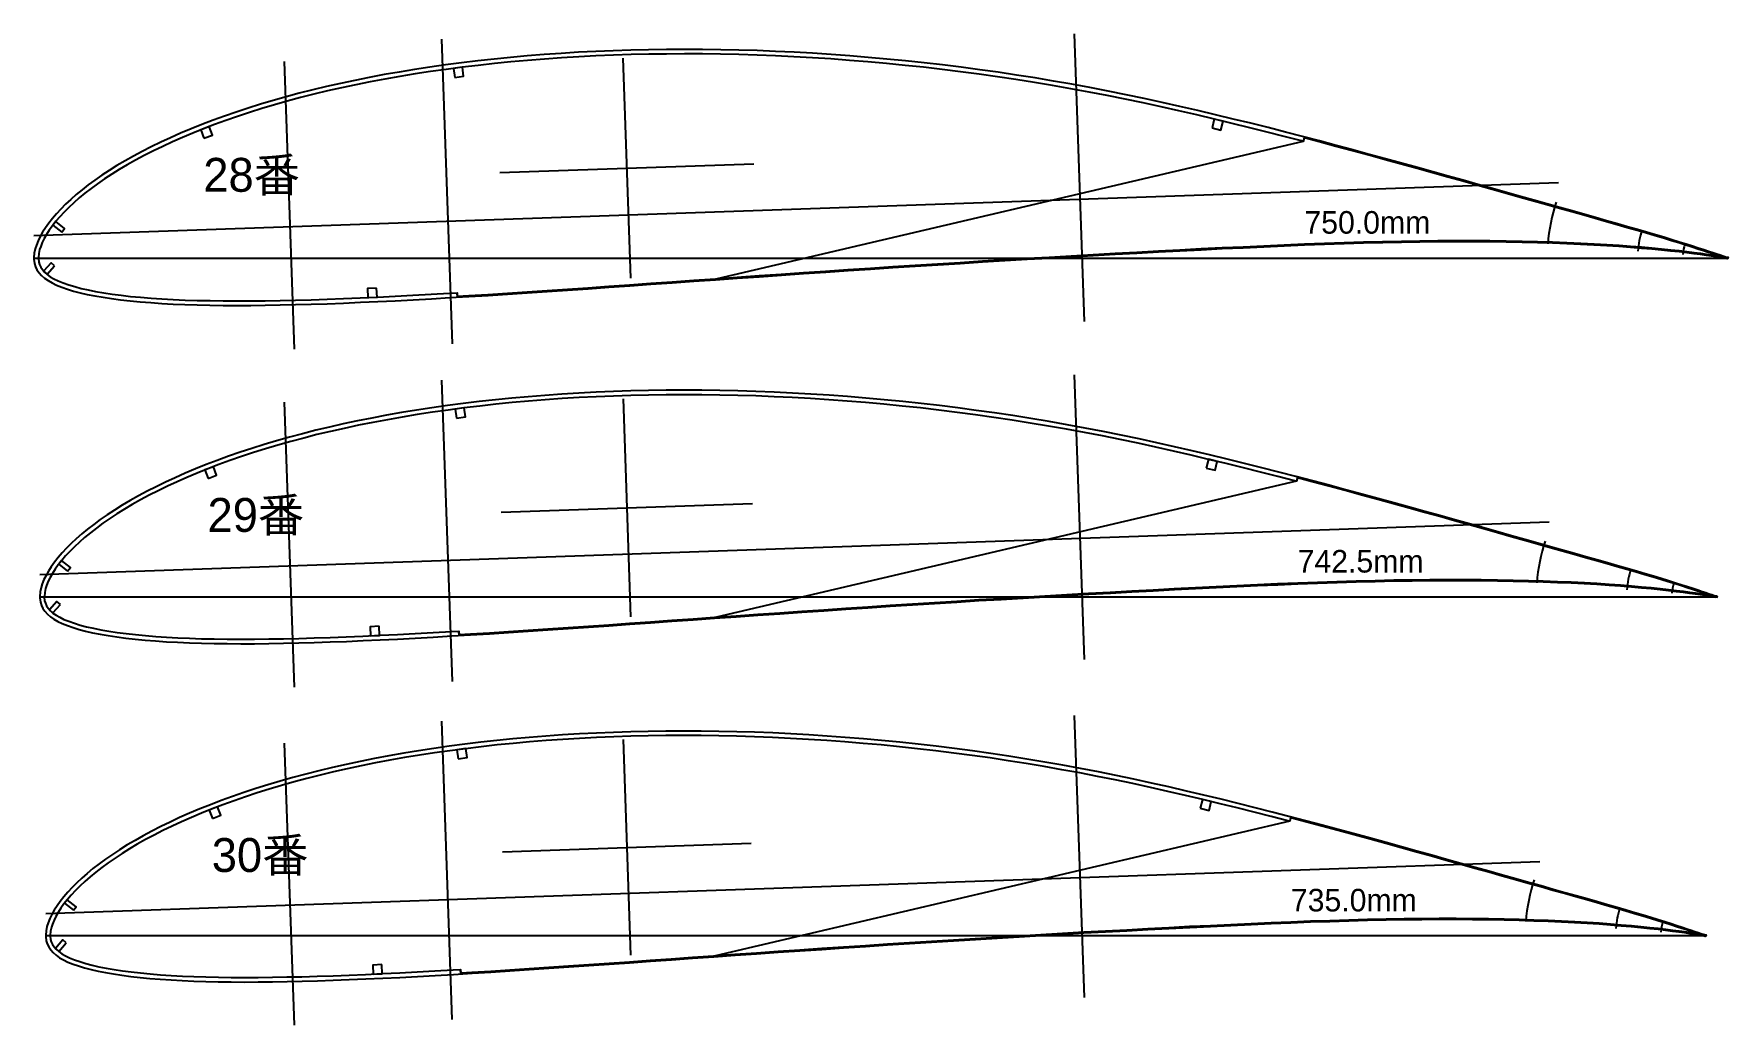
# Model space of a CAD drawing. Header units: metres. Extents: x -277 to 515, y -3484 to 105.
# Drawn here: x -262 to 488, y -1240 to -801 of the extents above; entities that cross this region are included whole.
import ezdxf

# ---------------------------------------------------------------- set-up
doc = ezdxf.new("R2010")
doc.units = ezdxf.units.M
for name, color, linetype in [('FoilLayer', 7, 'Continuous'), ('RefFoilLayer', 7, 'Continuous'), ('StringerLayer', 7, 'Continuous'), ('SubLayer', 7, 'Continuous'), ('TextLayer', 7, 'Continuous')]:
    doc.layers.add(name, color=color, linetype=linetype)
doc.styles.add('MSゴシック', font='bigfont')

msp = doc.modelspace()

# ---------------------------------------------------------------- linework, layer by layer
at = {"layer": 'FoilLayer'}
for p, q in [((300, -846.37), (299.49, -848.3)), ((299.49, -848.3), (37.5, -909.72)), ((-75, -917.31), (-75.12, -915.31)), ((297, -996.9), (296.49, -998.84)), ((296.49, -998.84), (37.13, -1059.62)), ((-74.25, -1067.14), (-74.37, -1065.14)), ((294, -1147.44), (293.49, -1149.37)), ((293.49, -1149.37), (36.75, -1209.53)), ((-73.5, -1216.96), (-73.62, -1214.97))]:
    msp.add_line(p, q, dxfattribs=at)
for points in [[(487.35, -900.39), (487.21, -900.34), (486.76, -900.18), (486.05, -899.94), (485.09, -899.6), (483.87, -899.18), (482.41, -898.68), (480.72, -898.11), (478.78, -897.46), (476.63, -896.75), (474.24, -895.97), (471.64, -895.13), (468.8, -894.24), (465.75, -893.3), (462.48, -892.29), (458.99, -891.24), (455.29, -890.13), (451.39, -888.98), (447.27, -887.78), (442.95, -886.53), (438.42, -885.24), (433.68, -883.89), (428.75, -882.5), (423.65, -881.04), (418.36, -879.55), (412.89, -878.01), (407.25, -876.42), (401.44, -874.77), (395.48, -873.09), (389.38, -871.37), (383.13, -869.61), (376.72, -867.82), (370.19, -865.99), (363.54, -864.12), (356.77, -862.24), (349.89, -860.33), (342.89, -858.4), (335.79, -856.45), (328.59, -854.48), (321.32, -852.49), (313.97, -850.52), (306.54, -848.55), (299.89, -846.8), (299.49, -848.3), (298.64, -848.08), (291.07, -846.12), (283.44, -844.18), (275.76, -842.26), (268, -840.37), (260.19, -838.49), (252.34, -836.63), (244.46, -834.8), (236.57, -833.02), (228.66, -831.29), (220.7, -829.64), (212.7, -828.03), (204.67, -826.48), (196.61, -824.99), (188.53, -823.57), (180.43, -822.22), (172.3, -820.93), (164.14, -819.71), (155.97, -818.56), (147.79, -817.47), (139.59, -816.45), (131.39, -815.5), (123.18, -814.64), (114.96, -813.83), (106.74, -813.09), (98.53, -812.43), (90.32, -811.82), (82.14, -811.29), (73.98, -810.83), (65.83, -810.45), (57.7, -810.14), (49.6, -809.89), (41.55, -809.71), (33.53, -809.6), (25.55, -809.57), (17.6, -809.63), (9.7, -809.74), (1.86, -809.91), (-5.93, -810.16), (-13.64, -810.47), (-21.31, -810.87), (-28.91, -811.33), (-36.45, -811.86), (-43.91, -812.45), (-51.28, -813.1), (-58.56, -813.83), (-65.77, -814.64), (-72.9, -815.51), (-79.93, -816.43), (-86.88, -817.42), (-93.72, -818.46), (-100.45, -819.56), (-107.08, -820.74), (-113.61, -821.97), (-120.03, -823.26), (-126.34, -824.61), (-132.52, -826), (-138.57, -827.44), (-144.5, -828.95), (-150.32, -830.51), (-156.02, -832.14), (-161.58, -833.78), (-167.01, -835.48), (-172.3, -837.23), (-177.46, -839.02), (-182.48, -840.85), (-187.37, -842.72), (-192.12, -844.62), (-196.71, -846.55), (-201.15, -848.51), (-205.45, -850.51), (-209.6, -852.52), (-213.61, -854.57), (-217.46, -856.62), (-221.15, -858.69), (-224.67, -860.75), (-228.03, -862.85), (-231.23, -864.96), (-234.29, -867.08), (-237.19, -869.2), (-239.91, -871.3), (-242.46, -873.38), (-244.84, -875.47), (-247.06, -877.57), (-249.11, -879.63), (-251.01, -881.69), (-252.74, -883.7), (-254.3, -885.68), (-255.68, -887.61), (-256.89, -889.48), (-257.93, -891.33), (-258.77, -893.03), (-259.48, -894.88), (-259.97, -896.25), (-260.32, -898), (-260.5, -899.77), (-260.51, -900.17), (-260.36, -901.77), (-260.01, -902.9), (-259.49, -904.01), (-258.73, -905.12), (-257.78, -906.2), (-256.62, -907.25), (-255.25, -908.24), (-253.63, -909.18), (-251.71, -910.08), (-249.51, -910.96), (-247.06, -911.82), (-244.43, -912.64), (-241.59, -913.4), (-238.5, -914.1), (-235.16, -914.75), (-231.59, -915.37), (-227.84, -915.96), (-223.88, -916.48), (-219.69, -916.93), (-215.27, -917.33), (-210.62, -917.71), (-205.79, -918.05), (-200.78, -918.34), (-195.57, -918.56), (-190.15, -918.72), (-184.5, -918.84), (-178.67, -918.93), (-172.67, -918.97), (-166.49, -918.95), (-160.11, -918.87), (-153.51, -918.75), (-146.73, -918.6), (-139.81, -918.42), (-132.72, -918.18), (-125.45, -917.9), (-117.99, -917.57), (-110.36, -917.23), (-102.6, -916.87), (-94.71, -916.46), (-86.65, -916), (-78.43, -915.51), (-75.12, -915.31), (-75.03, -916.86), (-69.96, -916.56), (-61.47, -916.05), (-52.87, -915.51), (-44.14, -914.92), (-35.27, -914.31), (-26.28, -913.7), (-17.19, -913.1), (-8.02, -912.47), (1.25, -911.81), (10.63, -911.14), (20.09, -910.47), (29.63, -909.82), (39.22, -909.15), (48.87, -908.46), (58.6, -907.77), (68.39, -907.1), (78.2, -906.44), (88.04, -905.77), (97.91, -905.09), (107.82, -904.42), (117.76, -903.77), (127.69, -903.14), (137.61, -902.52), (147.52, -901.88), (157.43, -901.26), (167.33, -900.67), (177.2, -900.09), (187, -899.52), (196.77, -898.94), (206.52, -898.38), (216.22, -897.85), (225.83, -897.34), (235.37, -896.83), (244.85, -896.31), (254.27, -895.82), (263.62, -895.37), (272.86, -894.95), (282, -894.52), (291.05, -894.11), (300.02, -893.73), (308.87, -893.41), (317.59, -893.12), (326.17, -892.85), (334.64, -892.62), (342.98, -892.45), (351.15, -892.33), (359.13, -892.26), (366.95, -892.21), (374.6, -892.2), (382.07, -892.25), (389.32, -892.35), (396.35, -892.48), (403.18, -892.63), (409.8, -892.83), (416.19, -893.07), (422.32, -893.35), (428.21, -893.63), (433.87, -893.95), (439.29, -894.29), (444.42, -894.68), (449.27, -895.08), (453.84, -895.48), (458.15, -895.88), (462.18, -896.28), (465.91, -896.7), (469.36, -897.1), (472.5, -897.5), (475.34, -897.87), (477.88, -898.22), (480.13, -898.53), (482.07, -898.81), (483.73, -899.05), (485.09, -899.26), (486.17, -899.42), (486.93, -899.54), (487.42, -899.61), (487.58, -899.64)], [(482.48, -1050.39), (482.33, -1050.34), (481.89, -1050.19), (481.19, -1049.94), (480.24, -1049.61), (479.03, -1049.19), (477.59, -1048.7), (475.91, -1048.13), (474, -1047.49), (471.86, -1046.78), (469.5, -1046.02), (466.92, -1045.19), (464.11, -1044.3), (461.09, -1043.37), (457.85, -1042.37), (454.4, -1041.33), (450.74, -1040.24), (446.87, -1039.09), (442.8, -1037.91), (438.51, -1036.67), (434.03, -1035.4), (429.35, -1034.06), (424.47, -1032.68), (419.41, -1031.24), (414.18, -1029.76), (408.76, -1028.23), (403.17, -1026.66), (397.42, -1025.03), (391.53, -1023.37), (385.49, -1021.66), (379.29, -1019.92), (372.95, -1018.15), (366.48, -1016.34), (359.9, -1014.49), (353.2, -1012.62), (346.39, -1010.73), (339.46, -1008.82), (332.43, -1006.89), (325.31, -1004.94), (318.11, -1002.97), (310.83, -1001.02), (303.47, -999.07), (296.89, -997.34), (296.49, -998.84), (295.65, -998.62), (288.16, -996.68), (280.61, -994.76), (273, -992.86), (265.31, -990.98), (257.58, -989.13), (249.81, -987.28), (242.02, -985.47), (234.2, -983.71), (226.37, -982), (218.49, -980.36), (210.56, -978.77), (202.62, -977.24), (194.64, -975.76), (186.65, -974.36), (178.62, -973.02), (170.57, -971.74), (162.5, -970.53), (154.4, -969.39), (146.31, -968.32), (138.19, -967.31), (130.07, -966.37), (121.94, -965.51), (113.81, -964.72), (105.67, -963.98), (97.54, -963.32), (89.42, -962.72), (81.32, -962.2), (73.24, -961.74), (65.17, -961.37), (57.12, -961.05), (49.1, -960.81), (41.13, -960.63), (33.19, -960.53), (25.3, -960.5), (17.43, -960.55), (9.6, -960.66), (1.84, -960.83), (-5.87, -961.08), (-13.51, -961.39), (-21.09, -961.78), (-28.62, -962.24), (-36.08, -962.76), (-43.47, -963.35), (-50.76, -963.99), (-57.97, -964.71), (-65.11, -965.51), (-72.16, -966.37), (-79.13, -967.29), (-86.01, -968.27), (-92.78, -969.29), (-99.44, -970.39), (-106, -971.55), (-112.47, -972.77), (-118.82, -974.05), (-125.07, -975.38), (-131.19, -976.76), (-137.18, -978.18), (-143.05, -979.68), (-148.81, -981.23), (-154.45, -982.83), (-159.96, -984.47), (-165.33, -986.15), (-170.57, -987.88), (-175.68, -989.65), (-180.65, -991.46), (-185.49, -993.32), (-190.19, -995.2), (-194.74, -997.11), (-199.13, -999.04), (-203.39, -1001.02), (-207.49, -1003.01), (-211.47, -1005.04), (-215.27, -1007.07), (-218.93, -1009.12), (-222.41, -1011.16), (-225.74, -1013.24), (-228.91, -1015.33), (-231.94, -1017.43), (-234.8, -1019.52), (-237.5, -1021.6), (-240.02, -1023.66), (-242.37, -1025.73), (-244.57, -1027.8), (-246.61, -1029.85), (-248.48, -1031.89), (-250.19, -1033.87), (-251.74, -1035.84), (-253.11, -1037.75), (-254.3, -1039.6), (-255.33, -1041.42), (-256.16, -1043.11), (-256.87, -1044.94), (-257.35, -1046.29), (-257.7, -1048.02), (-257.87, -1049.78), (-257.88, -1050.17), (-257.74, -1051.74), (-257.39, -1052.87), (-256.88, -1053.95), (-256.12, -1055.05), (-255.19, -1056.12), (-254.04, -1057.16), (-252.68, -1058.14), (-251.08, -1059.07), (-249.19, -1059.96), (-247.01, -1060.83), (-244.58, -1061.68), (-241.98, -1062.49), (-239.17, -1063.25), (-236.11, -1063.93), (-232.81, -1064.58), (-229.27, -1065.2), (-225.56, -1065.78), (-221.63, -1066.29), (-217.5, -1066.74), (-213.11, -1067.14), (-208.51, -1067.51), (-203.73, -1067.85), (-198.77, -1068.14), (-193.61, -1068.35), (-188.25, -1068.52), (-182.65, -1068.63), (-176.89, -1068.72), (-170.94, -1068.76), (-164.83, -1068.74), (-158.51, -1068.66), (-151.98, -1068.54), (-145.27, -1068.4), (-138.41, -1068.22), (-131.39, -1067.98), (-124.2, -1067.7), (-116.81, -1067.37), (-109.26, -1067.04), (-101.58, -1066.68), (-93.76, -1066.28), (-85.78, -1065.82), (-77.64, -1065.33), (-74.37, -1065.14), (-74.28, -1066.69), (-69.26, -1066.39), (-60.86, -1065.89), (-52.34, -1065.35), (-43.7, -1064.77), (-34.92, -1064.16), (-26.02, -1063.56), (-17.02, -1062.97), (-7.94, -1062.34), (1.24, -1061.68), (10.52, -1061.02), (19.89, -1060.36), (29.34, -1059.72), (38.82, -1059.06), (48.38, -1058.37), (58.01, -1057.69), (67.7, -1057.02), (77.42, -1056.37), (87.16, -1055.71), (96.93, -1055.04), (106.75, -1054.37), (116.59, -1053.72), (126.42, -1053.11), (136.23, -1052.49), (146.04, -1051.86), (155.86, -1051.24), (165.66, -1050.66), (175.42, -1050.09), (185.13, -1049.52), (194.8, -1048.95), (204.45, -1048.39), (214.05, -1047.87), (223.57, -1047.36), (233.02, -1046.86), (242.4, -1046.34), (251.73, -1045.86), (260.98, -1045.41), (270.13, -1044.99), (279.18, -1044.57), (288.14, -1044.16), (297.02, -1043.79), (305.78, -1043.47), (314.41, -1043.19), (322.91, -1042.92), (331.3, -1042.69), (339.55, -1042.52), (347.64, -1042.41), (355.54, -1042.33), (363.28, -1042.28), (370.86, -1042.27), (378.25, -1042.33), (385.43, -1042.42), (392.39, -1042.55), (399.15, -1042.7), (405.7, -1042.9), (412.02, -1043.14), (418.1, -1043.41), (423.93, -1043.69), (429.53, -1044), (434.89, -1044.35), (439.97, -1044.73), (444.78, -1045.13), (449.3, -1045.52), (453.57, -1045.91), (457.55, -1046.32), (461.26, -1046.72), (464.67, -1047.13), (467.77, -1047.52), (470.59, -1047.89), (473.1, -1048.23), (475.33, -1048.54), (477.25, -1048.82), (478.9, -1049.06), (480.24, -1049.26), (481.31, -1049.42), (482.06, -1049.54), (482.54, -1049.61), (482.71, -1049.64)], [(477.6, -1200.39), (477.46, -1200.34), (477.02, -1200.19), (476.33, -1199.95), (475.38, -1199.62), (474.19, -1199.21), (472.76, -1198.71), (471.1, -1198.16), (469.21, -1197.52), (467.09, -1196.82), (464.76, -1196.06), (462.2, -1195.24), (459.43, -1194.37), (456.43, -1193.44), (453.22, -1192.46), (449.81, -1191.42), (446.19, -1190.34), (442.36, -1189.21), (438.32, -1188.03), (434.08, -1186.81), (429.64, -1185.55), (425.01, -1184.23), (420.18, -1182.86), (415.17, -1181.43), (409.99, -1179.97), (404.63, -1178.46), (399.1, -1176.9), (393.41, -1175.29), (387.57, -1173.64), (381.59, -1171.95), (375.46, -1170.23), (369.18, -1168.47), (362.78, -1166.68), (356.26, -1164.85), (349.63, -1163), (342.89, -1161.13), (336.03, -1159.24), (329.07, -1157.33), (322.02, -1155.4), (314.89, -1153.45), (307.69, -1151.52), (300.41, -1149.59), (293.89, -1147.87), (293.49, -1149.37), (292.66, -1149.15), (285.24, -1147.24), (277.77, -1145.34), (270.23, -1143.46), (262.63, -1141.6), (254.97, -1139.76), (247.28, -1137.94), (239.57, -1136.14), (231.83, -1134.4), (224.08, -1132.7), (216.28, -1131.08), (208.43, -1129.51), (200.57, -1127.99), (192.67, -1126.53), (184.76, -1125.14), (176.81, -1123.81), (168.85, -1122.55), (160.85, -1121.36), (152.84, -1120.23), (144.83, -1119.16), (136.79, -1118.16), (128.76, -1117.23), (120.71, -1116.38), (112.65, -1115.6), (104.6, -1114.87), (96.55, -1114.22), (88.51, -1113.62), (80.5, -1113.1), (72.5, -1112.66), (64.51, -1112.28), (56.54, -1111.97), (48.61, -1111.73), (40.72, -1111.56), (32.86, -1111.45), (25.04, -1111.42), (17.25, -1111.47), (9.5, -1111.58), (1.82, -1111.75), (-5.81, -1111.99), (-13.37, -1112.3), (-20.88, -1112.69), (-28.33, -1113.15), (-35.72, -1113.67), (-43.03, -1114.25), (-50.25, -1114.88), (-57.38, -1115.59), (-64.45, -1116.38), (-71.43, -1117.23), (-78.33, -1118.14), (-85.14, -1119.11), (-91.84, -1120.13), (-98.43, -1121.21), (-104.93, -1122.36), (-111.33, -1123.57), (-117.62, -1124.84), (-123.8, -1126.16), (-129.86, -1127.52), (-135.79, -1128.93), (-141.6, -1130.41), (-147.3, -1131.94), (-152.89, -1133.53), (-158.34, -1135.15), (-163.66, -1136.81), (-168.84, -1138.52), (-173.9, -1140.28), (-178.81, -1142.07), (-183.61, -1143.91), (-188.26, -1145.77), (-192.76, -1147.66), (-197.11, -1149.58), (-201.32, -1151.53), (-205.39, -1153.51), (-209.32, -1155.51), (-213.09, -1157.52), (-216.71, -1159.55), (-220.15, -1161.57), (-223.45, -1163.62), (-226.58, -1165.69), (-229.58, -1167.78), (-232.42, -1169.84), (-235.09, -1171.9), (-237.58, -1173.95), (-239.91, -1175.99), (-242.09, -1178.04), (-244.1, -1180.07), (-245.96, -1182.08), (-247.65, -1184.05), (-249.18, -1185.99), (-250.53, -1187.88), (-251.71, -1189.71), (-252.73, -1191.52), (-253.55, -1193.19), (-254.26, -1195), (-254.73, -1196.33), (-255.08, -1198.04), (-255.25, -1199.78), (-255.26, -1200.16), (-255.11, -1201.72), (-254.78, -1202.83), (-254.27, -1203.9), (-253.52, -1204.99), (-252.6, -1206.05), (-251.46, -1207.07), (-250.12, -1208.04), (-248.54, -1208.96), (-246.66, -1209.84), (-244.51, -1210.7), (-242.11, -1211.54), (-239.54, -1212.35), (-236.75, -1213.09), (-233.72, -1213.77), (-230.45, -1214.41), (-226.95, -1215.02), (-223.27, -1215.6), (-219.39, -1216.11), (-215.3, -1216.55), (-210.96, -1216.95), (-206.41, -1217.31), (-201.67, -1217.65), (-196.76, -1217.94), (-191.65, -1218.15), (-186.34, -1218.31), (-180.81, -1218.43), (-175.1, -1218.51), (-169.22, -1218.55), (-163.16, -1218.53), (-156.9, -1218.45), (-150.44, -1218.33), (-143.8, -1218.19), (-137.02, -1218.02), (-130.07, -1217.78), (-122.95, -1217.5), (-115.63, -1217.18), (-108.16, -1216.85), (-100.55, -1216.49), (-92.81, -1216.09), (-84.92, -1215.64), (-76.86, -1215.16), (-73.62, -1214.97), (-73.53, -1216.51), (-68.56, -1216.22), (-60.24, -1215.72), (-51.81, -1215.19), (-43.26, -1214.61), (-34.57, -1214.02), (-25.76, -1213.42), (-16.85, -1212.83), (-7.86, -1212.21), (1.23, -1211.56), (10.41, -1210.91), (19.69, -1210.25), (29.04, -1209.61), (38.43, -1208.96), (47.89, -1208.28), (57.43, -1207.61), (67.02, -1206.95), (76.64, -1206.3), (86.28, -1205.64), (95.95, -1204.98), (105.67, -1204.32), (115.41, -1203.68), (125.14, -1203.07), (134.86, -1202.46), (144.57, -1201.84), (154.28, -1201.23), (163.99, -1200.65), (173.65, -1200.08), (183.26, -1199.52), (192.84, -1198.96), (202.39, -1198.4), (211.89, -1197.88), (221.31, -1197.38), (230.66, -1196.88), (239.95, -1196.38), (249.19, -1195.9), (258.35, -1195.46), (267.4, -1195.04), (276.36, -1194.62), (285.23, -1194.21), (294.01, -1193.85), (302.69, -1193.53), (311.24, -1193.25), (319.65, -1192.99), (327.95, -1192.76), (336.12, -1192.59), (344.13, -1192.48), (351.95, -1192.41), (359.61, -1192.35), (367.11, -1192.35), (374.43, -1192.4), (381.54, -1192.49), (388.43, -1192.62), (395.12, -1192.77), (401.6, -1192.96), (407.86, -1193.2), (413.88, -1193.47), (419.65, -1193.75), (425.2, -1194.06), (430.5, -1194.4), (435.53, -1194.78), (440.29, -1195.17), (444.77, -1195.56), (448.99, -1195.95), (452.93, -1196.35), (456.6, -1196.75), (459.97, -1197.15), (463.05, -1197.54), (465.84, -1197.91), (468.32, -1198.25), (470.53, -1198.55), (472.43, -1198.83), (474.06, -1199.06), (475.39, -1199.26), (476.45, -1199.42), (477.19, -1199.54), (477.67, -1199.61), (477.83, -1199.64)]]:
    msp.add_lwpolyline(points, close=True, dxfattribs=at)
at = {"layer": 'RefFoilLayer'}
for points in [[(487.5, -899.96), (487.35, -899.91), (486.91, -899.76), (486.2, -899.51), (485.23, -899.17), (484.02, -898.75), (482.56, -898.25), (480.86, -897.68), (478.93, -897.04), (476.77, -896.32), (474.38, -895.54), (471.77, -894.7), (468.94, -893.81), (465.88, -892.87), (462.61, -891.86), (459.12, -890.8), (455.42, -889.7), (451.51, -888.55), (447.4, -887.35), (443.07, -886.1), (438.54, -884.81), (433.81, -883.46), (428.88, -882.07), (423.77, -880.61), (418.48, -879.12), (413.01, -877.57), (407.37, -875.98), (401.56, -874.34), (395.61, -872.66), (389.5, -870.94), (383.25, -869.18), (376.84, -867.39), (370.31, -865.56), (363.66, -863.69), (356.89, -861.8), (350.01, -859.9), (343.01, -857.97), (335.91, -856.02), (328.71, -854.05), (321.44, -852.06), (314.09, -850.09), (306.65, -848.11), (299.14, -846.14), (291.56, -844.18), (283.93, -842.24), (276.23, -840.32), (268.46, -838.42), (260.65, -836.55), (252.79, -834.68), (244.91, -832.85), (237, -831.07), (229.06, -829.33), (221.09, -827.68), (213.07, -826.07), (205.03, -824.52), (196.96, -823.03), (188.86, -821.6), (180.74, -820.24), (172.6, -818.95), (164.42, -817.73), (156.23, -816.57), (148.03, -815.49), (139.82, -814.47), (131.6, -813.51), (123.37, -812.64), (115.14, -811.84), (106.9, -811.1), (98.67, -810.43), (90.45, -809.82), (82.26, -809.29), (74.07, -808.83), (65.9, -808.45), (57.76, -808.14), (49.64, -807.89), (41.57, -807.71), (33.53, -807.6), (25.54, -807.57), (17.57, -807.63), (9.65, -807.74), (1.79, -807.91), (-6.01, -808.16), (-13.75, -808.47), (-21.43, -808.87), (-29.05, -809.34), (-36.61, -809.87), (-44.09, -810.46), (-51.47, -811.11), (-58.78, -811.84), (-66.01, -812.65), (-73.16, -813.52), (-80.21, -814.45), (-87.18, -815.44), (-94.04, -816.48), (-100.8, -817.6), (-107.45, -818.77), (-114, -820.01), (-120.45, -821.31), (-126.78, -822.66), (-132.99, -824.05), (-139.06, -825.5), (-145.02, -827.02), (-150.87, -828.59), (-156.59, -830.22), (-162.18, -831.88), (-167.64, -833.59), (-172.95, -835.34), (-178.14, -837.14), (-183.19, -838.99), (-188.11, -840.87), (-192.89, -842.78), (-197.52, -844.72), (-202, -846.7), (-206.32, -848.71), (-210.51, -850.74), (-214.55, -852.8), (-218.44, -854.87), (-222.16, -856.96), (-225.73, -859.06), (-229.13, -861.18), (-232.37, -863.32), (-235.47, -865.47), (-238.41, -867.61), (-241.18, -869.75), (-243.78, -871.88), (-246.21, -874.02), (-248.47, -876.16), (-250.58, -878.28), (-252.52, -880.39), (-254.31, -882.46), (-255.92, -884.52), (-257.36, -886.53), (-258.63, -888.5), (-259.72, -890.45), (-260.63, -892.31), (-261.37, -894.23), (-261.94, -895.87), (-262.31, -897.81), (-262.5, -899.77), (-262.49, -900.41), (-262.26, -902.39), (-261.8, -903.8), (-261.13, -905.15), (-260.22, -906.45), (-259.11, -907.7), (-257.78, -908.87), (-256.24, -909.98), (-254.47, -911), (-252.45, -911.94), (-250.17, -912.85), (-247.66, -913.73), (-244.95, -914.57), (-242.02, -915.35), (-238.88, -916.06), (-235.51, -916.72), (-231.9, -917.35), (-228.1, -917.94), (-224.09, -918.47), (-219.88, -918.92), (-215.43, -919.33), (-210.76, -919.7), (-205.9, -920.05), (-200.86, -920.34), (-195.63, -920.56), (-190.19, -920.72), (-184.53, -920.84), (-178.68, -920.93), (-172.66, -920.97), (-166.47, -920.95), (-160.07, -920.87), (-153.47, -920.75), (-146.68, -920.6), (-139.74, -920.42), (-132.64, -920.18), (-125.37, -919.9), (-117.9, -919.57), (-110.27, -919.23), (-102.5, -918.86), (-94.59, -918.46), (-86.53, -918), (-78.31, -917.51), (-69.93, -917.01), (-61.44, -916.5), (-52.84, -915.96), (-44.11, -915.37), (-35.24, -914.76), (-26.25, -914.15), (-17.16, -913.55), (-7.99, -912.92), (1.28, -912.26), (10.66, -911.59), (20.12, -910.92), (29.66, -910.27), (39.25, -909.6), (48.9, -908.91), (58.63, -908.22), (68.42, -907.55), (78.24, -906.89), (88.08, -906.22), (97.94, -905.54), (107.85, -904.87), (117.79, -904.22), (127.72, -903.59), (137.64, -902.97), (147.54, -902.33), (157.46, -901.71), (167.36, -901.12), (177.22, -900.54), (187.03, -899.97), (196.8, -899.39), (206.54, -898.83), (216.24, -898.3), (225.85, -897.79), (235.39, -897.28), (244.88, -896.76), (254.3, -896.27), (263.64, -895.82), (272.88, -895.39), (282.02, -894.97), (291.07, -894.55), (300.03, -894.18), (308.88, -893.86), (317.6, -893.57), (326.19, -893.3), (334.65, -893.07), (342.99, -892.9), (351.15, -892.78), (359.13, -892.71), (366.95, -892.66), (374.6, -892.65), (382.06, -892.7), (389.31, -892.8), (396.34, -892.93), (403.17, -893.08), (409.78, -893.28), (416.17, -893.52), (422.3, -893.8), (428.19, -894.08), (433.84, -894.4), (439.25, -894.74), (444.38, -895.13), (449.23, -895.53), (453.8, -895.93), (458.11, -896.32), (462.13, -896.73), (465.86, -897.14), (469.3, -897.55), (472.44, -897.94), (475.28, -898.32), (477.82, -898.66), (480.07, -898.98), (482.01, -899.26), (483.67, -899.5), (485.02, -899.7), (486.1, -899.86), (486.86, -899.98), (487.33, -900.05), (487.5, -900.08)], [(482.62, -1049.96), (482.48, -1049.91), (482.04, -1049.76), (481.34, -1049.52), (480.38, -1049.18), (479.18, -1048.77), (477.73, -1048.27), (476.05, -1047.71), (474.14, -1047.07), (472, -1046.35), (469.64, -1045.59), (467.05, -1044.76), (464.25, -1043.87), (461.23, -1042.94), (457.98, -1041.94), (454.53, -1040.9), (450.87, -1039.81), (447, -1038.66), (442.92, -1037.47), (438.64, -1036.24), (434.15, -1034.96), (429.47, -1033.63), (424.59, -1032.25), (419.53, -1030.81), (414.3, -1029.33), (408.88, -1027.8), (403.29, -1026.22), (397.55, -1024.6), (391.65, -1022.94), (385.61, -1021.23), (379.41, -1019.49), (373.07, -1017.72), (366.61, -1015.9), (360.02, -1014.05), (353.32, -1012.18), (346.51, -1010.3), (339.58, -1008.39), (332.55, -1006.46), (325.43, -1004.51), (318.22, -1002.54), (310.95, -1000.59), (303.59, -998.63), (296.15, -996.68), (288.65, -994.74), (281.09, -992.82), (273.47, -990.92), (265.78, -989.04), (258.04, -987.18), (250.26, -985.33), (242.46, -983.52), (234.63, -981.75), (226.77, -980.04), (218.88, -978.4), (210.94, -976.81), (202.98, -975.27), (194.99, -973.79), (186.97, -972.38), (178.93, -971.04), (170.87, -969.76), (162.78, -968.55), (154.67, -967.41), (146.55, -966.33), (138.42, -965.32), (130.28, -964.38), (122.14, -963.52), (113.98, -962.72), (105.83, -961.99), (97.69, -961.33), (89.55, -960.73), (81.43, -960.2), (73.33, -959.75), (65.25, -959.37), (57.18, -959.06), (49.15, -958.81), (41.16, -958.63), (33.2, -958.53), (25.28, -958.5), (17.4, -958.55), (9.56, -958.66), (1.77, -958.83), (-5.95, -959.08), (-13.61, -959.39), (-21.21, -959.78), (-28.76, -960.24), (-36.24, -960.77), (-43.65, -961.36), (-50.96, -962), (-58.19, -962.72), (-65.35, -963.53), (-72.43, -964.39), (-79.41, -965.31), (-86.31, -966.29), (-93.1, -967.32), (-99.79, -968.42), (-106.37, -969.58), (-112.86, -970.81), (-119.24, -972.09), (-125.51, -973.43), (-131.66, -974.81), (-137.67, -976.25), (-143.57, -977.75), (-149.36, -979.3), (-155.02, -980.92), (-160.56, -982.56), (-165.96, -984.25), (-171.23, -985.99), (-176.36, -987.77), (-181.36, -989.6), (-186.23, -991.46), (-190.96, -993.35), (-195.54, -995.28), (-199.98, -997.23), (-204.26, -999.22), (-208.4, -1001.23), (-212.41, -1003.27), (-216.25, -1005.32), (-219.94, -1007.39), (-223.47, -1009.47), (-226.84, -1011.57), (-230.05, -1013.68), (-233.11, -1015.81), (-236.03, -1017.94), (-238.77, -1020.05), (-241.34, -1022.16), (-243.75, -1024.28), (-245.99, -1026.4), (-248.08, -1028.5), (-250, -1030.58), (-251.77, -1032.64), (-253.36, -1034.67), (-254.79, -1036.66), (-256.04, -1038.62), (-257.13, -1040.55), (-258.03, -1042.39), (-258.76, -1044.29), (-259.32, -1045.91), (-259.69, -1047.83), (-259.87, -1049.78), (-259.87, -1050.4), (-259.64, -1052.36), (-259.18, -1053.76), (-258.52, -1055.1), (-257.62, -1056.39), (-256.52, -1057.62), (-255.2, -1058.78), (-253.68, -1059.88), (-251.93, -1060.89), (-249.93, -1061.82), (-247.67, -1062.72), (-245.18, -1063.59), (-242.5, -1064.43), (-239.6, -1065.2), (-236.49, -1065.9), (-233.15, -1066.55), (-229.58, -1067.17), (-225.82, -1067.76), (-221.85, -1068.28), (-217.68, -1068.73), (-213.27, -1069.13), (-208.66, -1069.51), (-203.84, -1069.85), (-198.85, -1070.14), (-193.67, -1070.35), (-188.29, -1070.52), (-182.68, -1070.63), (-176.9, -1070.72), (-170.94, -1070.76), (-164.8, -1070.74), (-158.47, -1070.66), (-151.93, -1070.54), (-145.21, -1070.4), (-138.35, -1070.22), (-131.31, -1069.98), (-124.11, -1069.7), (-116.72, -1069.37), (-109.17, -1069.04), (-101.47, -1068.67), (-93.65, -1068.27), (-85.66, -1067.82), (-77.53, -1067.33), (-69.23, -1066.84), (-60.83, -1066.34), (-52.31, -1065.8), (-43.67, -1065.21), (-34.89, -1064.61), (-25.99, -1064.01), (-16.99, -1063.42), (-7.91, -1062.79), (1.27, -1062.13), (10.55, -1061.47), (19.92, -1060.81), (29.37, -1060.17), (38.86, -1059.5), (48.41, -1058.82), (58.04, -1058.14), (67.73, -1057.47), (77.45, -1056.82), (87.19, -1056.16), (96.96, -1055.49), (106.78, -1054.82), (116.61, -1054.17), (126.44, -1053.56), (136.26, -1052.94), (146.07, -1052.31), (155.89, -1051.69), (165.69, -1051.11), (175.45, -1050.53), (185.16, -1049.97), (194.83, -1049.4), (204.48, -1048.84), (214.08, -1048.31), (223.6, -1047.81), (233.04, -1047.3), (242.43, -1046.79), (251.75, -1046.31), (261, -1045.86), (270.15, -1045.44), (279.2, -1045.02), (288.16, -1044.61), (297.03, -1044.24), (305.79, -1043.92), (314.43, -1043.64), (322.92, -1043.37), (331.31, -1043.14), (339.56, -1042.97), (347.64, -1042.86), (355.54, -1042.78), (363.28, -1042.73), (370.85, -1042.72), (378.24, -1042.78), (385.42, -1042.87), (392.38, -1043), (399.14, -1043.15), (405.68, -1043.35), (412, -1043.58), (418.08, -1043.86), (423.91, -1044.14), (429.5, -1044.45), (434.86, -1044.79), (439.94, -1045.18), (444.74, -1045.57), (449.26, -1045.97), (453.53, -1046.36), (457.51, -1046.76), (461.2, -1047.17), (464.61, -1047.57), (467.72, -1047.97), (470.53, -1048.34), (473.04, -1048.68), (475.27, -1048.99), (477.19, -1049.26), (478.83, -1049.5), (480.17, -1049.7), (481.24, -1049.87), (481.99, -1049.99), (482.46, -1050.05), (482.62, -1050.08)], [(477.75, -1199.96), (477.6, -1199.91), (477.17, -1199.76), (476.48, -1199.52), (475.53, -1199.19), (474.34, -1198.78), (472.91, -1198.29), (471.25, -1197.73), (469.35, -1197.1), (467.23, -1196.39), (464.89, -1195.63), (462.34, -1194.81), (459.56, -1193.94), (456.57, -1193.01), (453.35, -1192.03), (449.94, -1190.99), (446.31, -1189.91), (442.48, -1188.78), (438.45, -1187.6), (434.21, -1186.38), (429.77, -1185.12), (425.13, -1183.79), (420.3, -1182.43), (415.3, -1181), (410.11, -1179.54), (404.75, -1178.02), (399.22, -1176.46), (393.53, -1174.85), (387.7, -1173.21), (381.71, -1171.52), (375.58, -1169.8), (369.3, -1168.04), (362.9, -1166.25), (356.38, -1164.42), (349.75, -1162.57), (343.01, -1160.7), (336.15, -1158.81), (329.19, -1156.9), (322.14, -1154.97), (315.01, -1153.02), (307.81, -1151.08), (300.52, -1149.15), (293.16, -1147.22), (285.73, -1145.3), (278.25, -1143.4), (270.71, -1141.51), (263.09, -1139.65), (255.44, -1137.82), (247.73, -1135.99), (240.01, -1134.19), (232.26, -1132.44), (224.48, -1130.75), (216.67, -1129.12), (208.81, -1127.55), (200.93, -1126.03), (193.02, -1124.56), (185.09, -1123.17), (177.13, -1121.84), (169.14, -1120.57), (161.13, -1119.38), (153.11, -1118.24), (145.07, -1117.18), (137.02, -1116.18), (128.97, -1115.24), (120.9, -1114.39), (112.83, -1113.61), (104.76, -1112.88), (96.7, -1112.22), (88.64, -1111.63), (80.61, -1111.11), (72.59, -1110.66), (64.59, -1110.28), (56.6, -1109.97), (48.65, -1109.73), (40.74, -1109.56), (32.86, -1109.45), (25.03, -1109.42), (17.22, -1109.47), (9.46, -1109.58), (1.76, -1109.75), (-5.89, -1110), (-13.47, -1110.31), (-21, -1110.69), (-28.47, -1111.15), (-35.88, -1111.67), (-43.2, -1112.25), (-50.44, -1112.89), (-57.6, -1113.61), (-64.69, -1114.4), (-71.69, -1115.25), (-78.61, -1116.16), (-85.44, -1117.13), (-92.16, -1118.16), (-98.78, -1119.24), (-105.3, -1120.4), (-111.72, -1121.61), (-118.04, -1122.88), (-124.24, -1124.2), (-130.33, -1125.57), (-136.28, -1126.99), (-142.12, -1128.48), (-147.85, -1130.02), (-153.46, -1131.61), (-158.93, -1133.24), (-164.28, -1134.91), (-169.5, -1136.63), (-174.58, -1138.4), (-179.53, -1140.21), (-184.35, -1142.05), (-189.03, -1143.93), (-193.57, -1145.83), (-197.96, -1147.76), (-202.2, -1149.73), (-206.3, -1151.72), (-210.26, -1153.75), (-214.07, -1155.77), (-217.72, -1157.82), (-221.21, -1159.88), (-224.55, -1161.96), (-227.72, -1164.05), (-230.76, -1166.16), (-233.64, -1168.26), (-236.35, -1170.36), (-238.9, -1172.44), (-241.29, -1174.54), (-243.51, -1176.63), (-245.57, -1178.71), (-247.47, -1180.78), (-249.22, -1182.82), (-250.8, -1184.83), (-252.22, -1186.8), (-253.46, -1188.73), (-254.53, -1190.64), (-255.42, -1192.47), (-256.15, -1194.35), (-256.7, -1195.95), (-257.07, -1197.85), (-257.25, -1199.78), (-257.24, -1200.4), (-257.01, -1202.34), (-256.57, -1203.72), (-255.9, -1205.05), (-255.02, -1206.32), (-253.93, -1207.54), (-252.63, -1208.7), (-251.12, -1209.78), (-249.39, -1210.78), (-247.4, -1211.7), (-245.17, -1212.59), (-242.7, -1213.45), (-240.05, -1214.28), (-237.18, -1215.05), (-234.1, -1215.74), (-230.8, -1216.38), (-227.26, -1217), (-223.53, -1217.58), (-219.61, -1218.1), (-215.48, -1218.54), (-211.12, -1218.94), (-206.55, -1219.31), (-201.79, -1219.65), (-196.85, -1219.93), (-191.72, -1220.15), (-186.39, -1220.31), (-180.84, -1220.43), (-175.11, -1220.51), (-169.21, -1220.55), (-163.14, -1220.53), (-156.87, -1220.45), (-150.4, -1220.33), (-143.75, -1220.19), (-136.95, -1220.01), (-129.99, -1219.78), (-122.86, -1219.5), (-115.55, -1219.18), (-108.06, -1218.85), (-100.45, -1218.49), (-92.7, -1218.09), (-84.8, -1217.64), (-76.74, -1217.16), (-68.53, -1216.67), (-60.21, -1216.17), (-51.78, -1215.64), (-43.23, -1215.06), (-34.54, -1214.47), (-25.73, -1213.87), (-16.82, -1213.28), (-7.83, -1212.66), (1.26, -1212.01), (10.45, -1211.36), (19.72, -1210.7), (29.07, -1210.06), (38.46, -1209.41), (47.92, -1208.73), (57.46, -1208.06), (67.05, -1207.39), (76.67, -1206.75), (86.31, -1206.09), (95.98, -1205.43), (105.7, -1204.77), (115.44, -1204.13), (125.17, -1203.52), (134.88, -1202.91), (144.59, -1202.29), (154.31, -1201.68), (164.01, -1201.1), (173.68, -1200.53), (183.29, -1199.97), (192.86, -1199.4), (202.41, -1198.85), (211.91, -1198.33), (221.34, -1197.83), (230.69, -1197.33), (239.98, -1196.82), (249.21, -1196.35), (258.37, -1195.91), (267.42, -1195.49), (276.38, -1195.07), (285.25, -1194.66), (294.03, -1194.3), (302.7, -1193.98), (311.25, -1193.7), (319.66, -1193.44), (327.96, -1193.21), (336.13, -1193.04), (344.13, -1192.93), (351.95, -1192.86), (359.61, -1192.8), (367.11, -1192.8), (374.42, -1192.85), (381.53, -1192.94), (388.42, -1193.07), (395.1, -1193.22), (401.59, -1193.41), (407.84, -1193.65), (413.85, -1193.92), (419.62, -1194.2), (425.17, -1194.51), (430.47, -1194.85), (435.49, -1195.23), (440.25, -1195.62), (444.73, -1196.01), (448.94, -1196.4), (452.88, -1196.8), (456.54, -1197.2), (459.92, -1197.6), (462.99, -1197.99), (465.78, -1198.35), (468.26, -1198.69), (470.47, -1199), (472.37, -1199.27), (473.99, -1199.51), (475.32, -1199.71), (476.38, -1199.87), (477.13, -1199.99), (477.59, -1200.05), (477.75, -1200.08)]]:
    msp.add_lwpolyline(points, close=True, dxfattribs=at)
at = {"layer": 'StringerLayer'}
for points in [[(-76.2, -819.98), (-72.23, -819.45), (-72.76, -815.49), (-76.72, -816.01), (-76.2, -819.98)], [(259.16, -842.36), (263.04, -843.29), (263.98, -839.4), (260.09, -838.47), (259.16, -842.36)], [(-187.22, -846.95), (-183.49, -845.52), (-184.92, -841.79), (-188.65, -843.22), (-187.22, -846.95)], [(-250.11, -888.45), (-248.88, -886.88), (-252.81, -883.79), (-254.04, -885.37), (-250.11, -888.45)], [(-253.36, -903.44), (-254.85, -902.11), (-258.17, -905.85), (-256.67, -907.18), (-253.36, -903.44)], [(-110.77, -913.25), (-114.76, -913.42), (-114.59, -917.42), (-110.59, -917.24), (-110.77, -913.25)], [(-75.45, -970.84), (-71.48, -970.31), (-72.01, -966.35), (-75.97, -966.87), (-75.45, -970.84)], [(256.53, -992.99), (260.42, -993.92), (261.35, -990.03), (257.46, -989.1), (256.53, -992.99)], [(-185.35, -997.55), (-181.61, -996.12), (-183.04, -992.38), (-186.78, -993.81), (-185.35, -997.55)], [(-247.56, -1038.62), (-246.33, -1037.05), (-250.26, -1033.96), (-251.49, -1035.53), (-247.56, -1038.62)], [(-250.77, -1053.36), (-252.27, -1052.03), (-255.58, -1055.77), (-254.09, -1057.1), (-250.77, -1053.36)], [(-109.64, -1063.05), (-113.64, -1063.23), (-113.46, -1067.23), (-109.47, -1067.05), (-109.64, -1063.05)], [(-74.7, -1121.7), (-70.73, -1121.18), (-71.26, -1117.21), (-75.22, -1117.73), (-74.7, -1121.7)], [(253.91, -1143.62), (257.79, -1144.55), (258.73, -1140.66), (254.84, -1139.73), (253.91, -1143.62)], [(-183.47, -1148.14), (-179.74, -1146.71), (-181.17, -1142.97), (-184.9, -1144.4), (-183.47, -1148.14)], [(-245.01, -1188.79), (-243.78, -1187.21), (-247.71, -1184.13), (-248.94, -1185.7), (-245.01, -1188.79)], [(-248.18, -1203.28), (-249.68, -1201.95), (-253, -1205.69), (-251.5, -1207.02), (-248.18, -1203.28)], [(-108.52, -1212.86), (-112.51, -1213.04), (-112.34, -1217.03), (-108.34, -1216.86), (-108.52, -1212.86)]]:
    msp.add_lwpolyline(points, dxfattribs=at)
at = {"layer": 'SubLayer'}
for p, q in [((198.05, -800.71), (202.5, -928.13)), ((-82.05, -802.99), (-77.33, -937.9)), ((-151.74, -812.92), (-147.29, -940.35)), ((-1.7, -811.44), (1.7, -908.88)), ((-56.22, -862.12), (56.22, -858.19)), ((412.5, -866.63), (-262.5, -890.2)), ((-262.5, -900), (487.5, -900)), ((198.06, -951.63), (202.47, -1077.78)), ((-82.02, -953.98), (-77.36, -1087.55)), ((-151.72, -963.85), (-147.32, -1090)), ((-1.68, -962.32), (1.68, -1058.79)), ((-55.65, -1012.5), (55.65, -1008.61)), ((408.37, -1016.96), (-259.87, -1040.3)), ((-259.87, -1050), (482.62, -1050)), ((198.08, -1102.56), (202.44, -1227.43)), ((-82, -1104.98), (-77.39, -1237.2)), ((-151.7, -1114.77), (-147.34, -1239.64)), ((-1.67, -1113.21), (1.67, -1208.7)), ((-55.09, -1162.88), (55.09, -1159.03)), ((404.25, -1167.3), (-257.25, -1190.4)), ((-257.25, -1200), (477.75, -1200))]:
    msp.add_line(p, q, dxfattribs=at)
for centre, radius in [((487.5, -900), 80), ((487.5, -900), 40), ((487.5, -900), 20), ((482.62, -1050), 80), ((482.62, -1050), 40), ((482.62, -1050), 20), ((477.75, -1200), 80), ((477.75, -1200), 40), ((477.75, -1200), 20)]:
    msp.add_arc(centre, radius, 162, 175.5, dxfattribs=at)

# ---------------------------------------------------------------- texts
at = {"layer": 'TextLayer', "style": 'MSゴシック'}
for s, height, p in [('28番', 15, (-187.5, -870.63)), ('750.0mm', 10, (300, -889.18)), ('29番', 15, (-185.62, -1021.23)), ('742.5mm', 10, (297, -1039.24)), ('30番', 15, (-183.75, -1171.82)), ('735.0mm', 10, (294, -1189.3))]:
    msp.add_text(s, height=height, dxfattribs=at).set_placement(p)

doc.saveas('drawing.dxf')
